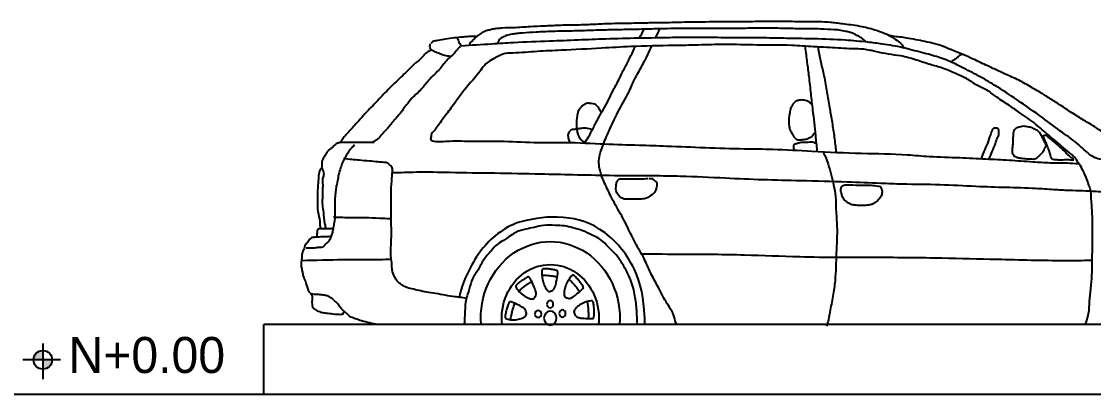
# Model space of a CAD drawing. Header units: metres. Extents: x -28 to 260, y 30 to 125.
# Drawn here: x 232.457 to 237.059, y 87.923 to 89.523 of the extents above; entities that cross this region are included whole.
import ezdxf

# ---------------------------------------------------------------- set-up
doc = ezdxf.new("R2010")
doc.units = ezdxf.units.M
doc.header["$LTSCALE"] = 0.01
doc.header["$MEASUREMENT"] = 0
for name, color, linetype in [('0.18', 1, 'Continuous'), ('0.20', 7, 'Continuous'), ('0.25', 6, 'Continuous'), ('CANCEL', 1, 'Continuous'), ('tierra', 9, 'Continuous'), ('TXT2', 2, 'Continuous')]:
    doc.layers.add(name, color=color, linetype=linetype)
doc.styles.add('ESTILO1', font='', dxfattribs={"height": 0.12})
doc.styles.get('ESTILO1').set_extended_font_data('AvantGarde Bk BT')

# ---------------------------------------------------------------- blocks, each defined once
blk = doc.blocks.new('Npt1')
at = {"layer": 'TXT2'}
h = blk.add_hatch(color=256, dxfattribs=at)
h.paths.add_polyline_path([(0, 0.08, 0.414214), (-0.08, 0), (0, 0)])
h.paths.add_polyline_path([(0.08, 0), (0, 0), (0, -0.08, 0.414214)])
at = {"layer": 'CANCEL'}
for p, q in [((0, 0.1388), (0, -0.1663)), ((0.1506, 0), (-0.1727, 0))]:
    blk.add_line(p, q, dxfattribs=at)
blk.add_circle((0, 0), 0.08, dxfattribs=at)

msp = doc.modelspace()

# ---------------------------------------------------------------- linework, layer by layer
at = {"layer": '0.18', "extrusion": (0, 0, -1)}
for centre, major_axis, start_param, end_param in [((234.7272, 88.2506), (0, 0.3279), 10.91031, 14.222432), ((234.7272, 88.2506), (0, 0.2295), 4.590381, 7.97599), ((234.7261, 88.3106), (0, 0.0154), -1.570796, 4.712389), ((234.675, 88.268), (0, 0.0154), -1.570796, 4.712389), ((234.7272, 88.2506), (0, 0.0299), 4.712389, 10.995574), ((234.7788, 88.2703), (0, 0.0154), -1.570796, 4.712389)]:
    msp.add_ellipse(centre, major_axis=major_axis, ratio=0.909091, start_param=start_param, end_param=end_param, dxfattribs=at)
at = {"layer": '0.18'}
for points, knots in [([(238.2974, 88.7056), (238.2933, 88.7017), (238.286, 88.7228), (238.2701, 88.7306), (238.2468, 88.7455), (238.2168, 88.7608), (238.1794, 88.7704), (238.144, 88.7864), (238.1028, 88.7937), (238.0552, 88.8054), (237.9922, 88.8168), (237.9163, 88.8341), (237.8426, 88.8451), (237.7669, 88.8589), (237.6849, 88.8726), (237.582, 88.8896), (237.4804, 88.8995), (237.4001, 88.911), (237.3506, 88.9123), (237.3138, 88.9195), (237.285, 88.9265), (237.2552, 88.9287), (237.2377, 88.9464), (237.2166, 88.9624), (237.1885, 88.9826), (237.1581, 89.0062), (237.1227, 89.0281), (237.0805, 89.0615), (237.0282, 89.0923), (236.9719, 89.1261), (236.9233, 89.1604), (236.8757, 89.189), (236.8357, 89.215), (236.792, 89.2399), (236.7451, 89.2686), (236.6934, 89.2906), (236.6471, 89.3131), (236.5986, 89.3338), (236.5499, 89.3581), (236.5013, 89.3795), (236.4643, 89.3936), (236.427, 89.4101), (236.3894, 89.4249), (236.3464, 89.4338), (236.3057, 89.4433), (236.269, 89.4489), (236.2257, 89.4578), (236.1929, 89.4567), (236.1684, 89.4688), (236.152, 89.4738), (236.1272, 89.4843), (236.0963, 89.4924), (236.0628, 89.5004), (236.0276, 89.5067), (235.9927, 89.5105), (235.9626, 89.5149), (235.9338, 89.5186), (235.9, 89.5202), (235.8648, 89.5216), (235.8222, 89.5207), (235.7798, 89.5219), (235.7244, 89.5219), (235.6614, 89.5232), (235.5851, 89.5212), (235.5102, 89.5212), (235.4202, 89.5204), (235.3226, 89.5197), (235.224, 89.5169), (235.1401, 89.5161), (235.0586, 89.514), (234.9769, 89.5131), (234.9004, 89.5088), (234.8324, 89.5066), (234.7659, 89.5063), (234.701, 89.5021), (234.6365, 89.5003), (234.5769, 89.495), (234.5288, 89.4952), (234.499, 89.4922), (234.4793, 89.4895), (234.4611, 89.484), (234.4415, 89.4808), (234.4262, 89.468), (234.411, 89.4584), (234.3975, 89.4452), (234.3878, 89.4348), (234.3781, 89.4264), (234.381, 89.421), (234.3801, 89.4197)], [0, 0, 0, 0, 0.016327, 0.033802, 0.059322, 0.094219, 0.133505, 0.173916, 0.208613, 0.258033, 0.320484, 0.399927, 0.490617, 0.543323, 0.630116, 0.739583, 0.855381, 0.935998, 0.982351, 1.0036, 1.047643, 1.072372, 1.089313, 1.117016, 1.149784, 1.18977, 1.228475, 1.27172, 1.345382, 1.406105, 1.464161, 1.518408, 1.56874, 1.603674, 1.666061, 1.729404, 1.769531, 1.817953, 1.885621, 1.929683, 1.975199, 2.002808, 2.05045, 2.094633, 2.133942, 2.175195, 2.205609, 2.266457, 2.269651, 2.28604, 2.317292, 2.349359, 2.381093, 2.420245, 2.456353, 2.486151, 2.51151, 2.543052, 2.587642, 2.617188, 2.670967, 2.714718, 2.783507, 2.860038, 2.943637, 3.008059, 3.130124, 3.236548, 3.303884, 3.381876, 3.48097, 3.548828, 3.611817, 3.68514, 3.74816, 3.806913, 3.87868, 3.92722, 3.951034, 3.968639, 3.986502, 4.008002, 4.026686, 4.042805, 4.06103, 4.079207, 4.087287, 4.091826, 4.091826, 4.091826, 4.091826]), ([(234.4109, 89.4578), (234.399, 89.458), (234.3796, 89.4583), (234.3474, 89.455), (234.3145, 89.4523), (234.2784, 89.4467), (234.2481, 89.4407), (234.2257, 89.4385), (234.2167, 89.4318), (234.214, 89.4298)], [0, 0, 0, 0, 0.0355184, 0.0581784, 0.0970598, 0.1345066, 0.1671567, 0.1902715, 0.1996832, 0.1996832, 0.1996832, 0.1996832]), ([(237.3296, 88.9535), (237.3205, 88.9496), (237.2925, 88.9484), (237.2478, 88.9361), (237.1904, 88.9303), (237.136, 88.9323), (237.0891, 88.9275), (237.041, 88.9481), (236.9951, 88.9986), (236.9201, 89.0487), (236.8332, 89.1158), (236.7354, 89.1835), (236.6443, 89.2438), (236.5646, 89.2907), (236.4951, 89.3254), (236.427, 89.3592), (236.369, 89.3769), (236.307, 89.3929), (236.2385, 89.412), (236.161, 89.4249), (236.0786, 89.4354), (235.981, 89.444), (235.8688, 89.4483), (235.756, 89.4497), (235.655, 89.4521), (235.5467, 89.4528), (235.4303, 89.4531), (235.3178, 89.4549), (235.2093, 89.452), (235.0961, 89.4509), (234.972, 89.4475), (234.8453, 89.4429), (234.7128, 89.4369), (234.5892, 89.4339), (234.4628, 89.4236), (234.3878, 89.421), (234.3442, 89.4166)], [0, 0, 0, 0, 0.029414, 0.082144, 0.138573, 0.201319, 0.246282, 0.277238, 0.352325, 0.438059, 0.54011, 0.670812, 0.784417, 0.859093, 0.942016, 1.013327, 1.082796, 1.122138, 1.204475, 1.294694, 1.356731, 1.45356, 1.588304, 1.693217, 1.792045, 1.891534, 2.017975, 2.141347, 2.228919, 2.343477, 2.481164, 2.601344, 2.723616, 2.878966, 2.972288, 3.103774, 3.103774, 3.103774, 3.103774]), ([(236.0825, 89.4351), (236.0779, 89.4408), (236.0672, 89.4492), (236.0512, 89.4593), (236.0334, 89.4677), (236.0155, 89.4765), (235.992, 89.4801), (235.9694, 89.4858), (235.933, 89.4879), (235.8924, 89.4902), (235.8447, 89.4912), (235.7949, 89.4915), (235.7442, 89.4921), (235.6895, 89.4937), (235.6351, 89.4938), (235.5706, 89.4932), (235.4978, 89.4925), (235.4177, 89.4932), (235.3228, 89.4919), (235.2318, 89.4923), (235.1438, 89.4896), (235.0722, 89.4877), (235.001, 89.487), (234.9291, 89.4849), (234.8581, 89.4826), (234.7916, 89.4807), (234.7287, 89.4801), (234.669, 89.4769), (234.6191, 89.474), (234.5843, 89.4712), (234.5616, 89.4676), (234.5401, 89.4631), (234.5224, 89.4554), (234.5098, 89.4476), (234.5055, 89.4388), (234.5015, 89.4338), (234.5002, 89.4299), (234.5, 89.4278)], [0, 0, 0, 0, 0.020739, 0.038622, 0.055674, 0.078681, 0.096904, 0.126583, 0.148102, 0.205964, 0.24887, 0.291166, 0.355174, 0.401063, 0.455277, 0.518415, 0.594669, 0.673617, 0.758799, 0.879328, 0.946657, 1.022913, 1.094028, 1.16016, 1.238812, 1.306975, 1.36, 1.427353, 1.486401, 1.509702, 1.53204, 1.555169, 1.574971, 1.589506, 1.596775, 1.60171, 1.607646, 1.607646, 1.607646, 1.607646]), ([(236.1754, 89.4654), (236.1867, 89.4595), (236.2082, 89.4471), (236.2328, 89.4282), (236.2438, 89.4134), (236.2469, 89.4085)], [0, 0, 0, 0, 0.00636044, 0.01240983, 0.01511673, 0.01511673, 0.01511673, 0.01511673]), ([(234.3416, 89.4145), (234.3392, 89.4131), (234.3323, 89.4091), (234.3186, 89.3858), (234.2853, 89.3631), (234.2521, 89.3133), (234.2081, 89.278), (234.1744, 89.2291), (234.1365, 89.2001), (234.1052, 89.1584), (234.0759, 89.1195), (234.0425, 89.0822), (234.0182, 89.0524), (233.9993, 89.0327), (233.9886, 89.0189), (233.9764, 89.0115), (233.9684, 89.0065), (233.9642, 89.0039)], [0, 0, 0, 0, 0.0081682, 0.0230552, 0.073652, 0.1232064, 0.1896277, 0.2352242, 0.288852, 0.326535, 0.3821314, 0.4267064, 0.4693013, 0.4910886, 0.5049532, 0.5181684, 0.5325912, 0.5325912, 0.5325912, 0.5325912]), ([(234.2999, 89.3718), (234.2934, 89.3728), (234.2792, 89.375), (234.2581, 89.3817), (234.2371, 89.391), (234.2203, 89.3977), (234.2096, 89.409), (234.2111, 89.4186), (234.2109, 89.4239), (234.2108, 89.4262)], [0, 0, 0, 0, 0.0196404, 0.0431459, 0.0656304, 0.087287, 0.0976192, 0.1056845, 0.1121368, 0.1121368, 0.1121368, 0.1121368]), ([(237.0227, 88.2227), (237.0258, 88.2277), (237.0304, 88.2448), (237.0406, 88.2763), (237.0404, 88.3233), (237.0469, 88.3775), (237.0528, 88.4331), (237.0527, 88.4945), (237.0545, 88.5593), (237.0529, 88.6317), (237.0551, 88.7019), (237.0482, 88.7584), (237.0482, 88.798), (237.0381, 88.8196), (237.0324, 88.8431), (237.021, 88.8651), (237.0097, 88.8922), (236.9939, 88.9157), (236.9773, 88.9411), (236.9518, 88.9633), (236.9214, 88.987), (236.883, 89.0211), (236.8449, 89.0518), (236.7993, 89.0934), (236.7506, 89.1248), (236.6957, 89.1641), (236.6472, 89.1937), (236.6039, 89.2294), (236.5565, 89.2478), (236.5159, 89.2783), (236.4649, 89.2993), (236.4145, 89.3233), (236.3551, 89.3374), (236.2961, 89.3585), (236.2363, 89.3758), (236.1785, 89.381), (236.1264, 89.3934), (236.0705, 89.4056), (235.9987, 89.4048), (235.9273, 89.4114), (235.8449, 89.4142), (235.7447, 89.4222), (235.6169, 89.4204), (235.4835, 89.4252), (235.364, 89.4213), (235.2301, 89.4186), (235.0917, 89.4171), (234.9312, 89.4066), (234.7974, 89.4), (234.6702, 89.3947), (234.5876, 89.387), (234.5283, 89.3862), (234.498, 89.3713), (234.4735, 89.3576), (234.4476, 89.3411), (234.4149, 89.2916), (234.3621, 89.2388), (234.3143, 89.1671), (234.2718, 89.114), (234.2453, 89.0762), (234.2285, 89.0532), (234.2198, 89.0451), (234.215, 89.0353), (234.216, 89.0264), (234.2123, 89.0194), (234.2171, 89.0111), (234.2461, 89.0055), (234.3064, 89.0129), (234.3955, 89.0073), (234.5102, 89.0117), (234.6412, 89.0018), (234.7975, 89.0062), (234.9539, 88.9971), (235.0988, 88.9926), (235.242, 88.9883), (235.3926, 88.9815), (235.5446, 88.9766), (235.6976, 88.9755), (235.8653, 88.9655), (236.0577, 88.956), (236.2258, 88.9552), (236.366, 88.9418), (236.4783, 88.9398), (236.5925, 88.9335), (236.697, 88.9283), (236.7891, 88.9216), (236.8724, 88.9158), (236.9377, 88.917), (236.9781, 88.9142), (236.9939, 88.9131)], [0.016799, 0.016799, 0.016799, 0.016799, 0.033851, 0.062909, 0.10902, 0.159425, 0.212597, 0.261322, 0.32674, 0.38936, 0.458938, 0.517533, 0.545503, 0.564887, 0.582491, 0.611751, 0.633536, 0.663648, 0.691013, 0.718649, 0.760419, 0.803038, 0.866537, 0.902197, 0.980594, 1.035059, 1.098822, 1.147097, 1.196312, 1.247918, 1.29345, 1.359139, 1.412517, 1.475079, 1.545338, 1.597338, 1.648552, 1.705108, 1.767844, 1.863052, 1.920223, 2.015095, 2.164148, 2.303453, 2.415481, 2.522734, 2.705208, 2.830681, 3.004916, 3.107248, 3.211854, 3.255231, 3.282127, 3.310151, 3.338345, 3.370348, 3.474766, 3.551946, 3.612192, 3.66763, 3.682428, 3.692272, 3.701608, 3.711448, 3.715849, 3.722074, 3.733972, 3.800825, 3.905292, 4.000001, 4.145427, 4.298638, 4.468698, 4.615045, 4.733505, 4.898439, 5.067057, 5.189652, 5.357518, 5.570834, 5.767338, 5.861601, 5.992639, 6.1042, 6.204634, 6.306544, 6.381078, 6.454908, 6.502344, 6.502344, 6.502344, 6.502344]), ([(234.3253, 89.4519), (234.3287, 89.4481), (234.3345, 89.4416), (234.3346, 89.4298), (234.3416, 89.4248), (234.3416, 89.4198), (234.3417, 89.4165)], [0, 0, 0, 0, 0.01388018, 0.02408301, 0.02864741, 0.03687274, 0.03687274, 0.03687274, 0.03687274]), ([(234.8737, 89.0019), (234.8799, 89.0104), (234.8942, 89.0297), (234.9113, 89.0665), (234.9319, 89.1054), (234.9542, 89.145), (234.9763, 89.183), (234.9966, 89.2281), (235.0227, 89.2731), (235.0449, 89.3224), (235.0687, 89.3645), (235.0823, 89.3958), (235.09, 89.4122), (235.0916, 89.4157)], [0, 0, 0, 0, 0.00502799, 0.01151001, 0.01904632, 0.0258701, 0.03309647, 0.03989353, 0.04913514, 0.05779384, 0.06533016, 0.07204239, 0.07385778, 0.07385778, 0.07385778, 0.07385778]), ([(235.2702, 88.2224), (235.2643, 88.2324), (235.259, 88.2703), (235.2211, 88.3192), (235.1916, 88.3843), (235.1561, 88.4438), (235.1302, 88.5095), (235.091, 88.5707), (235.0579, 88.6439), (235.0234, 88.7077), (234.9877, 88.7695), (234.9658, 88.818), (234.9474, 88.8572), (234.9397, 88.8862), (234.9341, 88.9167), (234.9397, 88.9556), (234.9573, 89.004), (234.9842, 89.0642), (235.0184, 89.1387), (235.0608, 89.2086), (235.091, 89.2828), (235.1298, 89.3464), (235.1517, 89.3928), (235.1632, 89.4177)], [0, 0, 0, 0, 0.0054799, 0.0170503, 0.0289393, 0.0391826, 0.0498987, 0.061975, 0.0736852, 0.0877234, 0.0963221, 0.1075342, 0.1128123, 0.1166606, 0.1215087, 0.1270864, 0.1345504, 0.1455974, 0.1581316, 0.1731793, 0.1843913, 0.1956463, 0.2085602, 0.2085602, 0.2085602, 0.2085602]), ([(235.8207, 89.4132), (235.8233, 89.3914), (235.8283, 89.3492), (235.8377, 89.2826), (235.8444, 89.2142), (235.8546, 89.13), (235.8639, 89.0485), (235.8692, 88.9901), (235.8712, 88.9683)], [0, 0, 0, 0, 0.0599585, 0.1161143, 0.1836896, 0.2474548, 0.3478649, 0.4076078, 0.4076078, 0.4076078, 0.4076078]), ([(235.8764, 89.4115), (235.8793, 89.3924), (235.8851, 89.3539), (235.9024, 89.2942), (235.911, 89.2293), (235.9236, 89.1657), (235.9342, 89.1039), (235.9441, 89.0428), (235.9499, 88.9949), (235.9531, 88.9682), (235.9538, 88.9625)], [0, 0, 0, 0, 0.0526739, 0.1061809, 0.1705216, 0.2310917, 0.2837656, 0.3421071, 0.4001637, 0.4156291, 0.4156291, 0.4156291, 0.4156291]), ([(234.2164, 89.4011), (234.2108, 89.3968), (234.1954, 89.3923), (234.1767, 89.3664), (234.1454, 89.343), (234.1067, 89.3026), (234.0577, 89.2582), (234.0049, 89.2033), (233.9513, 89.1472), (233.9015, 89.0941), (233.8675, 89.0544), (233.8446, 89.0309), (233.835, 89.0147), (233.8221, 89.0019), (233.8059, 88.9987), (233.7946, 88.9821), (233.7772, 88.974), (233.7657, 88.9577), (233.7567, 88.9411), (233.742, 88.9215), (233.75, 88.8965), (233.7368, 88.8859), (233.7337, 88.8696), (233.7313, 88.8444), (233.7278, 88.8042), (233.7277, 88.7572), (233.7272, 88.7083), (233.739, 88.6704), (233.7378, 88.6458), (233.7404, 88.636)], [0, 0, 0, 0, 0.0206428, 0.0456843, 0.0872485, 0.1341357, 0.205049, 0.278, 0.3519967, 0.427056, 0.4857912, 0.5010188, 0.5207158, 0.5382561, 0.551403, 0.5677555, 0.5920807, 0.6062615, 0.6228971, 0.6456033, 0.6719223, 0.6784484, 0.6915867, 0.7148544, 0.7488203, 0.8011198, 0.8435039, 0.8808758, 0.9088801, 0.9088801, 0.9088801, 0.9088801]), ([(236.4948, 89.3814), (236.4895, 89.3794), (236.4803, 89.3758), (236.4708, 89.3633), (236.4584, 89.358), (236.4512, 89.3522), (236.4478, 89.3495)], [0, 0, 0, 0, 0.01646898, 0.02869349, 0.04310531, 0.05554566, 0.05554566, 0.05554566, 0.05554566]), ([(235.8492, 89.1667), (235.8462, 89.1699), (235.8399, 89.1765), (235.8286, 89.1826), (235.8163, 89.1851), (235.8034, 89.1869), (235.7909, 89.184), (235.7789, 89.1798), (235.7705, 89.1705), (235.763, 89.1594), (235.7572, 89.1475), (235.7552, 89.1338), (235.7524, 89.1177), (235.75, 89.0976), (235.7513, 89.0768), (235.7553, 89.056), (235.7673, 89.0389), (235.7769, 89.0202), (235.7934, 89.0128), (235.8084, 89.0165), (235.8252, 89.0174), (235.8404, 89.0245), (235.8542, 89.0314), (235.8585, 89.0416), (235.8622, 89.0455), (235.863, 89.0463)], [0, 0, 0, 0, 0.0126628, 0.0259836, 0.0369697, 0.050132, 0.0646288, 0.0748093, 0.0874721, 0.099382, 0.1126959, 0.1236734, 0.1369854, 0.1573658, 0.1788301, 0.1935581, 0.2143903, 0.2372692, 0.2501023, 0.2644517, 0.2824846, 0.3001981, 0.314092, 0.326002, 0.329371, 0.329371, 0.329371, 0.329371]), ([(234.9466, 89.1303), (234.9441, 89.1351), (234.9391, 89.1446), (234.9304, 89.1584), (234.9186, 89.1696), (234.903, 89.1703), (234.8888, 89.1728), (234.8733, 89.1684), (234.8602, 89.1572), (234.8486, 89.1433), (234.8428, 89.1245), (234.8403, 89.1043), (234.8393, 89.0796), (234.8403, 89.0557), (234.8471, 89.0333), (234.8577, 89.0157), (234.8683, 89.0069), (234.8737, 89.0025)], [0, 0, 0, 0, 0.0150331, 0.0297526, 0.0459897, 0.0591624, 0.0754406, 0.0888335, 0.1059495, 0.1243798, 0.1394502, 0.1591929, 0.179777, 0.2069103, 0.2240177, 0.2435266, 0.2634853, 0.2634853, 0.2634853, 0.2634853]), ([(234.9069, 89.0599), (234.9026, 89.0606), (234.8939, 89.062), (234.8806, 89.0651), (234.8642, 89.0644), (234.8465, 89.0622), (234.8299, 89.0591), (234.8165, 89.0587), (234.8094, 89.0512), (234.8048, 89.0439), (234.8028, 89.0363), (234.8031, 89.0273), (234.8052, 89.0163), (234.8088, 89.0079), (234.8108, 89.0033)], [0, 0, 0, 0, 0.0131727, 0.0263454, 0.0404219, 0.062186, 0.0796456, 0.0917515, 0.1002055, 0.1080091, 0.1158857, 0.1212951, 0.1323284, 0.1463945, 0.1463945, 0.1463945, 0.1463945]), ([(236.611, 88.9333), (236.6154, 88.9439), (236.6245, 88.9656), (236.637, 88.9958), (236.6444, 89.0211), (236.6536, 89.0364), (236.6521, 89.0476), (236.6536, 89.0566), (236.6472, 89.0668), (236.6379, 89.0633), (236.628, 89.0662), (236.622, 89.0518), (236.6136, 89.0314), (236.6044, 88.9988), (236.5878, 88.9669), (236.58, 88.9452), (236.5764, 88.9352)], [0, 0, 0, 0, 0.031757, 0.0652619, 0.0902019, 0.1048126, 0.1124854, 0.1201583, 0.1297524, 0.1393518, 0.1470313, 0.1566254, 0.1755204, 0.2125715, 0.2468915, 0.2761128, 0.2761128, 0.2761128, 0.2761128]), ([(236.8565, 88.9907), (236.8535, 88.9965), (236.8476, 89.0076), (236.8399, 89.0242), (236.8316, 89.0393), (236.8223, 89.0534), (236.8079, 89.059), (236.7938, 89.0678), (236.7741, 89.0706), (236.7554, 89.0751), (236.74, 89.0684), (236.7275, 89.0681), (236.72, 89.0576), (236.7139, 89.0488), (236.7144, 89.0358), (236.7115, 89.0219), (236.713, 89.0048), (236.7107, 88.9877), (236.7088, 88.9727), (236.7091, 88.96), (236.7131, 88.9524), (236.718, 88.9451), (236.7283, 88.9402), (236.7438, 88.9369), (236.7664, 88.9339), (236.788, 88.9339), (236.8067, 88.9316), (236.8166, 88.9371), (236.8249, 88.9455), (236.8331, 88.956), (236.845, 88.9649), (236.847, 88.977), (236.8528, 88.9829), (236.854, 88.9873), (236.8547, 88.9897)], [0, 0, 0, 0, 0.0181765, 0.0351559, 0.0505977, 0.0668771, 0.0807007, 0.09532, 0.1152476, 0.1400434, 0.1501141, 0.1646814, 0.1746706, 0.1849652, 0.1938347, 0.2089417, 0.223945, 0.2399288, 0.2559125, 0.2656607, 0.2735558, 0.2792088, 0.2902745, 0.3057002, 0.3270645, 0.3580309, 0.3712806, 0.3819522, 0.390093, 0.4050768, 0.4200607, 0.4307261, 0.4363791, 0.4431013, 0.4431013, 0.4431013, 0.4431013]), ([(233.8241, 89.0045), (233.8348, 89.0046), (233.8587, 89.0047), (233.8974, 89.005), (233.9357, 89.0052), (233.9609, 89.0054), (233.9712, 89.0055)], [0, 0, 0, 0, 0.0322264, 0.0714586, 0.1162954, 0.1471207, 0.1471207, 0.1471207, 0.1471207]), ([(235.8681, 88.9992), (235.8653, 89.0006), (235.8585, 89.004), (235.8462, 89.0066), (235.8307, 89.0032), (235.8133, 89.0049), (235.7955, 89.0021), (235.7827, 88.9978), (235.7708, 88.9939), (235.7718, 88.9858), (235.7713, 88.9793), (235.7723, 88.9741), (235.7729, 88.971)], [0, 0, 0, 0, 0.0090742, 0.022397, 0.0367464, 0.055813, 0.0750277, 0.0886139, 0.0998533, 0.1034252, 0.1093783, 0.1177974, 0.1177974, 0.1177974, 0.1177974]), ([(236.9649, 88.928), (236.9571, 88.9288), (236.9444, 88.9286), (236.9252, 88.9286), (236.9079, 88.9278), (236.8932, 88.9297), (236.8819, 88.9306), (236.8765, 88.9385), (236.8729, 88.954), (236.8658, 88.975), (236.8577, 88.9969), (236.8498, 89.0139), (236.8443, 89.0243), (236.8442, 89.0334), (236.8477, 89.0351), (236.8507, 89.0348), (236.8555, 89.0356), (236.8654, 89.0245), (236.8825, 89.0117), (236.9036, 88.9931), (236.9251, 88.9752), (236.9417, 88.9582), (236.9558, 88.9423), (236.9683, 88.937), (236.9724, 88.9304), (236.9737, 88.9288)], [0, 0, 0, 0, 0.0234132, 0.0380393, 0.0577845, 0.0746679, 0.0837132, 0.089422, 0.1002852, 0.1273224, 0.1502572, 0.1649642, 0.1790773, 0.1835219, 0.1867918, 0.1889858, 0.1926423, 0.2005504, 0.2276095, 0.2572965, 0.2807017, 0.3086336, 0.3252072, 0.3410235, 0.3467322, 0.3467322, 0.3467322, 0.3467322]), ([(233.8868, 88.9937), (233.8821, 88.9885), (233.8719, 88.9773), (233.8576, 88.9602), (233.8472, 88.9383), (233.8339, 88.919), (233.827, 88.8926), (233.8178, 88.8671), (233.814, 88.8377), (233.807, 88.812), (233.8048, 88.7841), (233.8019, 88.7561), (233.8028, 88.726), (233.8034, 88.6937), (233.8006, 88.6645), (233.7955, 88.6386), (233.7927, 88.6194), (233.7867, 88.6028), (233.7813, 88.587), (233.7709, 88.5736), (233.7593, 88.5676), (233.7544, 88.5567), (233.7449, 88.5523), (233.7313, 88.5546), (233.7158, 88.5493), (233.6973, 88.5507), (233.685, 88.5504), (233.6786, 88.5503)], [0, 0, 0, 0, 0.0198511, 0.0433793, 0.062854, 0.0869264, 0.1087249, 0.1369623, 0.1617294, 0.1892654, 0.2098329, 0.2380103, 0.2660718, 0.2915823, 0.3262337, 0.3457461, 0.3640095, 0.3789407, 0.3943552, 0.4097204, 0.4260637, 0.430664, 0.4420805, 0.4535702, 0.4716243, 0.4894971, 0.5086467, 0.5086467, 0.5086467, 0.5086467]), ([(235.8981, 88.9632), (235.9008, 88.9559), (235.91, 88.9395), (235.9212, 88.906), (235.9333, 88.8661), (235.9439, 88.8197), (235.9527, 88.7705), (235.9524, 88.7103), (235.9606, 88.6296), (235.9527, 88.5275), (235.9529, 88.4278), (235.9404, 88.3433), (235.9266, 88.2794), (235.9209, 88.2343), (235.9119, 88.2163)], [0, 0, 0, 0, 0.02145, 0.0524435, 0.0967324, 0.1362795, 0.1829527, 0.2328632, 0.3001104, 0.4037652, 0.5113395, 0.5715739, 0.6362859, 0.6921488, 0.6921488, 0.6921488, 0.6921488]), ([(234.366, 88.3347), (234.3575, 88.3361), (234.3421, 88.3398), (234.3119, 88.3419), (234.2769, 88.3486), (234.2359, 88.356), (234.1983, 88.3604), (234.1644, 88.3686), (234.1341, 88.3755), (234.1079, 88.3815), (234.0871, 88.3944), (234.0693, 88.4072), (234.0568, 88.4301), (234.0464, 88.4545), (234.0483, 88.4822), (234.0411, 88.5144), (234.0438, 88.5616), (234.0461, 88.6191), (234.0433, 88.6809), (234.0434, 88.739), (234.0437, 88.7962), (234.0464, 88.8424), (234.0491, 88.8746), (234.0503, 88.8938), (234.0429, 88.9039), (234.036, 88.9097), (234.0269, 88.9172), (234.0094, 88.9183), (233.9834, 88.9207), (233.9482, 88.9244), (233.9108, 88.9263), (233.8739, 88.9314), (233.8512, 88.932), (233.8395, 88.9341)], [0, 0, 0, 0, 0.0258739, 0.0470485, 0.0907815, 0.132325, 0.1715101, 0.2043316, 0.2360685, 0.2648409, 0.2836791, 0.3073911, 0.32736, 0.3557473, 0.3790287, 0.4014244, 0.4457195, 0.5066656, 0.5587241, 0.614093, 0.6650444, 0.7149872, 0.7394502, 0.754993, 0.7645219, 0.7731752, 0.7811654, 0.7981192, 0.8237072, 0.860433, 0.9037858, 0.936099, 0.9717212, 0.9717212, 0.9717212, 0.9717212]), ([(233.7465, 88.8937), (233.7481, 88.8911), (233.7514, 88.8856), (233.7546, 88.8753), (233.7551, 88.862), (233.7484, 88.8496), (233.7505, 88.8307), (233.7498, 88.8025), (233.749, 88.7692), (233.7476, 88.7339), (233.7545, 88.706), (233.7539, 88.6781), (233.7597, 88.6554), (233.7617, 88.6408), (233.7626, 88.6344)], [0, 0, 0, 0, 0.0085425, 0.0178068, 0.0295244, 0.0434209, 0.0551384, 0.0800381, 0.1210757, 0.1459754, 0.1755975, 0.1990784, 0.2214846, 0.2393038, 0.2393038, 0.2393038, 0.2393038]), ([(238.0444, 88.6893), (238.0342, 88.6909), (238.0111, 88.6972), (237.9733, 88.702), (237.9326, 88.7084), (237.8886, 88.715), (237.84, 88.7248), (237.7897, 88.7312), (237.7441, 88.741), (237.6958, 88.7446), (237.6342, 88.7514), (237.5588, 88.7576), (237.4774, 88.7643), (237.3741, 88.7699), (237.2608, 88.7757), (237.1514, 88.7831), (237.054, 88.7962), (236.9704, 88.796), (236.884, 88.8013), (236.7941, 88.8073), (236.6824, 88.8103), (236.5456, 88.8143), (236.3965, 88.8237), (236.2607, 88.823), (236.128, 88.8292), (235.9834, 88.8349), (235.8143, 88.8391), (235.6399, 88.8427), (235.4678, 88.8507), (235.3113, 88.8585), (235.1449, 88.8607), (234.9911, 88.8608), (234.8299, 88.8644), (234.6659, 88.8679), (234.4899, 88.8721), (234.3123, 88.8731), (234.1661, 88.8781), (234.0835, 88.873), (234.0489, 88.8739)], [0, 0, 0, 0, 0.030822, 0.071173, 0.113917, 0.154268, 0.204552, 0.262, 0.306123, 0.343777, 0.406933, 0.491872, 0.570688, 0.651834, 0.801987, 0.911124, 0.980416, 1.096093, 1.161478, 1.240211, 1.366038, 1.496698, 1.650698, 1.813951, 1.903885, 2.049089, 2.248091, 2.411376, 2.572335, 2.764749, 2.881503, 3.07133, 3.226122, 3.365203, 3.563536, 3.754208, 3.898098, 4.002078, 4.002078, 4.002078, 4.002078]), ([(235.1494, 88.8485), (235.1557, 88.8492), (235.1648, 88.8502), (235.1736, 88.8408), (235.1828, 88.8356), (235.1852, 88.8225), (235.1835, 88.8099), (235.1781, 88.7981), (235.1729, 88.7839), (235.1567, 88.7767), (235.1412, 88.7622), (235.1164, 88.7608), (235.0912, 88.7607), (235.0665, 88.7617), (235.0461, 88.7583), (235.03, 88.7665), (235.0175, 88.7783), (235.0079, 88.7984), (235.0091, 88.8214), (235.0148, 88.8467), (235.0394, 88.8484), (235.0687, 88.8476), (235.1077, 88.8483), (235.1346, 88.8485), (235.1463, 88.8485)], [0, 0, 0, 0, 0.0175307, 0.0254641, 0.0356235, 0.047169, 0.0583824, 0.070461, 0.0832488, 0.0982184, 0.1202632, 0.1427088, 0.1696907, 0.1966726, 0.2173058, 0.2293917, 0.2484964, 0.2662292, 0.2884302, 0.313256, 0.3229102, 0.3578279, 0.4038558, 0.4387736, 0.4387736, 0.4387736, 0.4387736]), ([(236.0128, 88.8221), (236.0304, 88.8214), (236.0608, 88.8202), (236.1018, 88.8212), (236.1266, 88.8172), (236.1442, 88.8155), (236.1484, 88.8049), (236.1523, 88.7934), (236.1493, 88.7766), (236.1395, 88.761), (236.1259, 88.7501), (236.114, 88.7394), (236.1005, 88.7363), (236.0833, 88.7338), (236.0628, 88.7334), (236.0413, 88.7338), (236.0225, 88.7361), (236.0069, 88.7431), (235.9932, 88.7533), (235.9818, 88.7659), (235.9785, 88.7814), (235.9734, 88.7952), (235.9751, 88.808), (235.9806, 88.8207), (235.9962, 88.8227), (236.007, 88.8217), (236.0136, 88.8212)], [0, 0, 0, 0, 0.0531121, 0.0915067, 0.1210893, 0.1321971, 0.1387774, 0.1506595, 0.1655507, 0.1832084, 0.2011886, 0.2159083, 0.2285865, 0.2417556, 0.2679035, 0.2899701, 0.306487, 0.3240776, 0.339931, 0.3561345, 0.3708467, 0.3827288, 0.3958868, 0.4054053, 0.4180835, 0.4385178, 0.4385178, 0.4385178, 0.4385178]), ([(234.0417, 88.6762), (234.0307, 88.6766), (233.9996, 88.6776), (233.9473, 88.6803), (233.8847, 88.6809), (233.834, 88.6809), (233.8047, 88.6825), (233.7966, 88.683)], [0, 0, 0, 0, 0.033217, 0.0932731, 0.1571175, 0.220962, 0.2452516, 0.2452516, 0.2452516, 0.2452516]), ([(235.1337, 88.2227), (235.1331, 88.2361), (235.1323, 88.2492), (235.1289, 88.3284), (235.117, 88.4018), (235.0559, 88.5227), (235.0209, 88.5704), (234.9029, 88.6607), (234.8485, 88.6762), (234.717, 88.6882), (234.6638, 88.6789), (234.5381, 88.6475), (234.4786, 88.5989), (234.4001, 88.5053), (234.3637, 88.4332), (234.3425, 88.3673), (234.3398, 88.3566), (234.3374, 88.3451)], [0.0203392, 0.0203392, 0.0203392, 0.0203392, 0.0265266, 0.0265266, 0.055977, 0.055977, 0.0854274, 0.0854274, 0.1148778, 0.1148778, 0.1443282, 0.1443282, 0.1737787, 0.1737787, 0.2032291, 0.2032291, 0.2081571, 0.2081571, 0.2081571, 0.2081571]), ([(233.7949, 88.6346), (233.7896, 88.6342), (233.778, 88.6333), (233.7612, 88.6336), (233.7468, 88.6333), (233.7373, 88.6335), (233.7308, 88.6329), (233.7262, 88.6278), (233.7265, 88.6202), (233.7254, 88.6121), (233.725, 88.6038), (233.7266, 88.5987), (233.7272, 88.5968)], [0, 0, 0, 0, 0.01585458, 0.03470774, 0.05054441, 0.0588398, 0.06342685, 0.06982304, 0.0758978, 0.08347014, 0.09251177, 0.09799747, 0.09799747, 0.09799747, 0.09799747]), ([(235.1007, 88.2227), (235.1, 88.2428), (235.099, 88.2839), (235.0916, 88.3491), (235.0754, 88.4114), (235.0487, 88.4639), (235.0241, 88.5042), (234.9967, 88.5365), (234.9676, 88.5642), (234.9387, 88.5927), (234.9016, 88.6078), (234.8659, 88.6275), (234.8261, 88.6374), (234.7867, 88.6474), (234.7444, 88.6477), (234.7005, 88.6503), (234.659, 88.6397), (234.6195, 88.631), (234.5817, 88.6225), (234.5497, 88.5981), (234.5201, 88.5802), (234.4901, 88.5612), (234.4656, 88.5301), (234.4362, 88.497), (234.4172, 88.4541), (234.3893, 88.4189), (234.3796, 88.3696), (234.3611, 88.3254), (234.3612, 88.2796), (234.3587, 88.2481), (234.3581, 88.229), (234.3581, 88.2227)], [0.12121, 0.12121, 0.12121, 0.12121, 0.17608, 0.233378, 0.300092, 0.350965, 0.396974, 0.432205, 0.470787, 0.512987, 0.54693, 0.588331, 0.632623, 0.668891, 0.709267, 0.759058, 0.799987, 0.836255, 0.880546, 0.913478, 0.951701, 0.982608, 1.016124, 1.063164, 1.107872, 1.145338, 1.188049, 1.242745, 1.275994, 1.311607, 1.328794, 1.328794, 1.328794, 1.328794]), ([(233.7871, 88.6003), (233.7782, 88.5995), (233.7633, 88.5983), (233.7435, 88.5996), (233.7291, 88.5965), (233.7184, 88.5984), (233.711, 88.5953), (233.7046, 88.5969), (233.6992, 88.5917), (233.6929, 88.587), (233.6874, 88.5781), (233.6803, 88.5699), (233.6731, 88.5603), (233.6717, 88.5489), (233.6653, 88.539), (233.6609, 88.5275), (233.6607, 88.5143), (233.6595, 88.5021), (233.658, 88.4874), (233.6574, 88.4705), (233.6625, 88.4523), (233.6646, 88.4347), (233.6726, 88.4169), (233.6798, 88.3987), (233.6834, 88.3781), (233.6919, 88.3639), (233.7013, 88.3538), (233.7075, 88.3398), (233.7039, 88.3251), (233.7043, 88.3108), (233.7055, 88.2987), (233.7157, 88.2872), (233.7313, 88.2796), (233.7508, 88.2729), (233.7748, 88.2716), (233.7976, 88.2678), (233.8176, 88.2669), (233.8292, 88.2663), (233.8382, 88.2681), (233.8392, 88.2733), (233.8397, 88.2758)], [0, 0, 0, 0, 0.0265822, 0.0450567, 0.0589606, 0.0705072, 0.0763946, 0.0821679, 0.0888991, 0.09629, 0.1053035, 0.1175717, 0.1274987, 0.1384442, 0.1477472, 0.1601739, 0.1717681, 0.1833623, 0.1938092, 0.2122676, 0.2287861, 0.2453045, 0.2603039, 0.2825872, 0.2993858, 0.3169997, 0.3276398, 0.3390036, 0.3574982, 0.3667274, 0.3784928, 0.3891329, 0.4087583, 0.4292175, 0.450129, 0.480349, 0.4988595, 0.5092514, 0.5165535, 0.5227668, 0.5227668, 0.5227668, 0.5227668]), ([(234.0473, 88.5014), (234.0114, 88.5011), (233.9417, 88.5006), (233.8127, 88.5001), (233.7196, 88.4979), (233.6603, 88.4966)], [0, 0, 0, 0, 0.1074967, 0.2091299, 0.3869987, 0.3869987, 0.3869987, 0.3869987]), ([(237.0493, 88.4972), (237.0117, 88.4968), (236.8769, 88.4954), (236.6632, 88.5012), (236.3944, 88.5081), (236.1119, 88.5109), (235.8292, 88.5093), (235.5526, 88.5226), (235.3251, 88.5233), (235.1765, 88.5242), (235.115, 88.5247)], [0, 0, 0, 0, 0.113009, 0.404298, 0.641272, 0.919482, 1.252017, 1.489061, 1.749887, 1.934626, 1.934626, 1.934626, 1.934626]), ([(234.7596, 88.4506), (234.7591, 88.4515), (234.7556, 88.4543), (234.7462, 88.4571), (234.7314, 88.4593), (234.7167, 88.462), (234.705, 88.4624), (234.6983, 88.4625), (234.6939, 88.4604), (234.6912, 88.4548), (234.6913, 88.4423), (234.6914, 88.422), (234.698, 88.3981), (234.7058, 88.3801), (234.7132, 88.3698), (234.7186, 88.3657), (234.7252, 88.3644), (234.7324, 88.3672), (234.7413, 88.372), (234.7489, 88.3863), (234.7536, 88.4103), (234.7589, 88.4324), (234.7602, 88.4478), (234.7596, 88.4508)], [0, 0, 0, 0, 0.0029862, 0.0122918, 0.0292427, 0.0478072, 0.0568146, 0.0641482, 0.0679054, 0.0703802, 0.0809314, 0.1011265, 0.1259508, 0.1480419, 0.155205, 0.1614622, 0.1674181, 0.1744904, 0.1839395, 0.1965543, 0.2178025, 0.2508401, 0.2592047, 0.2592047, 0.2592047, 0.2592047]), ([(234.6352, 88.4266), (234.6342, 88.427), (234.63, 88.4267), (234.6211, 88.4221), (234.6084, 88.4134), (234.5956, 88.4051), (234.5865, 88.3972), (234.5813, 88.3925), (234.5791, 88.3877), (234.5803, 88.3815), (234.5877, 88.372), (234.5996, 88.3565), (234.6186, 88.3429), (234.6351, 88.3346), (234.6468, 88.332), (234.6534, 88.3326), (234.6592, 88.3363), (234.663, 88.3436), (234.6671, 88.3535), (234.6645, 88.3699), (234.6542, 88.3916), (234.6453, 88.4123), (234.6372, 88.425), (234.6351, 88.4269)], [0, 0, 0, 0, 0.0029862, 0.0122918, 0.0292427, 0.0478072, 0.0568146, 0.0641482, 0.0679054, 0.0703802, 0.0809314, 0.1011265, 0.1259508, 0.1480419, 0.155205, 0.1614622, 0.1674181, 0.1744904, 0.1839395, 0.1965543, 0.2178025, 0.2508401, 0.2592047, 0.2592047, 0.2592047, 0.2592047]), ([(234.5925, 88.366), (234.5967, 88.3708), (234.6091, 88.3806), (234.626, 88.3943), (234.6401, 88.4029), (234.6466, 88.4059), (234.6475, 88.4064)], [0.00085484, 0.00085484, 0.00085484, 0.00085484, 0.00396537, 0.00848974, 0.01160305, 0.01210987, 0.01210987, 0.01210987, 0.01210987]), ([(234.6914, 88.4342), (234.6975, 88.435), (234.7128, 88.4337), (234.7337, 88.4323), (234.7495, 88.4289), (234.7563, 88.4266), (234.7572, 88.4263)], [0.00085484, 0.00085484, 0.00085484, 0.00085484, 0.00396537, 0.00848974, 0.01160305, 0.01210987, 0.01210987, 0.01210987, 0.01210987]), ([(234.8689, 88.3809), (234.869, 88.382), (234.868, 88.3866), (234.8624, 88.3954), (234.8523, 88.4076), (234.8427, 88.42), (234.834, 88.4286), (234.8289, 88.4333), (234.8243, 88.4349), (234.8189, 88.4325), (234.8117, 88.4228), (234.7999, 88.4073), (234.7911, 88.3843), (234.7864, 88.365), (234.7862, 88.3519), (234.7878, 88.3449), (234.7922, 88.3392), (234.7993, 88.3363), (234.8089, 88.3336), (234.8232, 88.3392), (234.8408, 88.3542), (234.8578, 88.3674), (234.8677, 88.3784), (234.869, 88.3811)], [0, 0, 0, 0, 0.0029862, 0.0122918, 0.0292427, 0.0478072, 0.0568146, 0.0641482, 0.0679054, 0.0703802, 0.0809314, 0.1011265, 0.1259508, 0.1480419, 0.155205, 0.1614622, 0.1674181, 0.1744904, 0.1839395, 0.1965543, 0.2178025, 0.2508401, 0.2592047, 0.2592047, 0.2592047, 0.2592047]), ([(234.8071, 88.4166), (234.8122, 88.4129), (234.8231, 88.4011), (234.8384, 88.3853), (234.8485, 88.3715), (234.8523, 88.3649), (234.8528, 88.364)], [0.00085484, 0.00085484, 0.00085484, 0.00085484, 0.00396537, 0.00848974, 0.01160305, 0.01210987, 0.01210987, 0.01210987, 0.01210987]), ([(233.8684, 88.2554), (233.8659, 88.2581), (233.8585, 88.2665), (233.8435, 88.2787), (233.8263, 88.2931), (233.8147, 88.3136), (233.8006, 88.3242), (233.7903, 88.3352), (233.7802, 88.3404), (233.7678, 88.3475), (233.7513, 88.349), (233.7332, 88.3518), (233.7163, 88.3521), (233.7055, 88.3531), (233.7009, 88.3535)], [0, 0, 0, 0, 0.0103856, 0.0320153, 0.0558014, 0.0744783, 0.0967838, 0.1064567, 0.1172603, 0.1299403, 0.1480581, 0.1660234, 0.1849446, 0.1986291, 0.1986291, 0.1986291, 0.1986291]), ([(234.5538, 88.3204), (234.5529, 88.32), (234.5498, 88.3167), (234.5457, 88.3069), (234.5411, 88.2913), (234.5361, 88.2759), (234.5338, 88.2633), (234.5326, 88.2561), (234.5336, 88.2509), (234.5382, 88.247), (234.5494, 88.2449), (234.5676, 88.2415), (234.5901, 88.2446), (234.6076, 88.2498), (234.6181, 88.2561), (234.6227, 88.2612), (234.625, 88.2681), (234.6237, 88.2764), (234.621, 88.2869), (234.6095, 88.2977), (234.5889, 88.3069), (234.57, 88.3165), (234.5564, 88.3205), (234.5536, 88.3204)], [0, 0, 0, 0, 0.0029862, 0.0122918, 0.0292427, 0.0478072, 0.0568146, 0.0641482, 0.0679054, 0.0703802, 0.0809314, 0.1011265, 0.1259508, 0.1480419, 0.155205, 0.1614622, 0.1674181, 0.1744904, 0.1839395, 0.1965543, 0.2178025, 0.2508401, 0.2592047, 0.2592047, 0.2592047, 0.2592047]), ([(234.5566, 88.2437), (234.557, 88.2504), (234.5608, 88.2667), (234.5657, 88.2891), (234.5715, 88.3056), (234.5747, 88.3126), (234.5752, 88.3136)], [0.00085484, 0.00085484, 0.00085484, 0.00085484, 0.00396537, 0.00848974, 0.01160305, 0.01210987, 0.01210987, 0.01210987, 0.01210987]), ([(234.9119, 88.2503), (234.9126, 88.251), (234.9145, 88.2552), (234.9154, 88.266), (234.9148, 88.2824), (234.9147, 88.2988), (234.913, 88.3114), (234.9119, 88.3187), (234.9093, 88.3231), (234.9038, 88.3251), (234.8926, 88.3228), (234.8744, 88.3192), (234.8542, 88.3079), (234.8394, 88.2964), (234.8316, 88.2865), (234.8287, 88.28), (234.8287, 88.2726), (234.8325, 88.2653), (234.8383, 88.2565), (234.8525, 88.2507), (234.8748, 88.2497), (234.8955, 88.2478), (234.9095, 88.2492), (234.9121, 88.2503)], [0, 0, 0, 0, 0.0029862, 0.0122918, 0.0292427, 0.0478072, 0.0568146, 0.0641482, 0.0679054, 0.0703802, 0.0809314, 0.1011265, 0.1259508, 0.1480419, 0.155205, 0.1614622, 0.1674181, 0.1744904, 0.1839395, 0.1965543, 0.2178025, 0.2508401, 0.2592047, 0.2592047, 0.2592047, 0.2592047]), ([(234.8854, 88.3213), (234.8872, 88.3149), (234.8887, 88.2981), (234.891, 88.2752), (234.8907, 88.2575), (234.8899, 88.2497), (234.8897, 88.2486)], [0.00085484, 0.00085484, 0.00085484, 0.00085484, 0.00396537, 0.00848974, 0.01160305, 0.01210987, 0.01210987, 0.01210987, 0.01210987]), ([(233.9867, 88.2227), (233.9631, 88.2271), (233.9215, 88.2354), (233.8815, 88.2508), (233.8642, 88.2576)], [0.3693824, 0.3693824, 0.3693824, 0.3693824, 0.4409827, 0.4961293, 0.4961293, 0.4961293, 0.4961293])]:
    msp.add_open_spline(points, degree=3, knots=knots, dxfattribs=at)
for points in [[(235.1091, 89.4507), (235.1159, 89.4637), (235.1229, 89.4765), (235.13, 89.4892)], [(235.1789, 89.4518), (235.1849, 89.4648), (235.1911, 89.4778), (235.1974, 89.4906)], [(236.9737, 88.928), (236.971, 88.928), (236.9683, 88.928), (236.9656, 88.928)]]:
    msp.add_open_spline(points, degree=3, dxfattribs=at)
at = {"layer": '0.20'}
for p in [(240.0067, 88.2227), (233.497, 87.9227)]:
    msp.add_line(p, (233.497, 88.2227), dxfattribs=at)
at = {"layer": 'tierra'}
msp.add_line((246.4736, 87.9227), (197.4735, 87.9227), dxfattribs=at)

# ---------------------------------------------------------------- block references
at = {"layer": '0.25', "xscale": 0.4999999999871683, "yscale": 0.5, "zscale": 0.5}
msp.add_blockref('Npt1', (232.5489, 88.0715), dxfattribs=at)

# ---------------------------------------------------------------- texts
at = {"insert": (232.6591, 88.1695), "char_height": 0.15456, "width": 22.1384, "attachment_point": 1, "style": 'ESTILO1'}
msp.add_mtext('N+0.00', dxfattribs=at)

doc.saveas('drawing.dxf')
